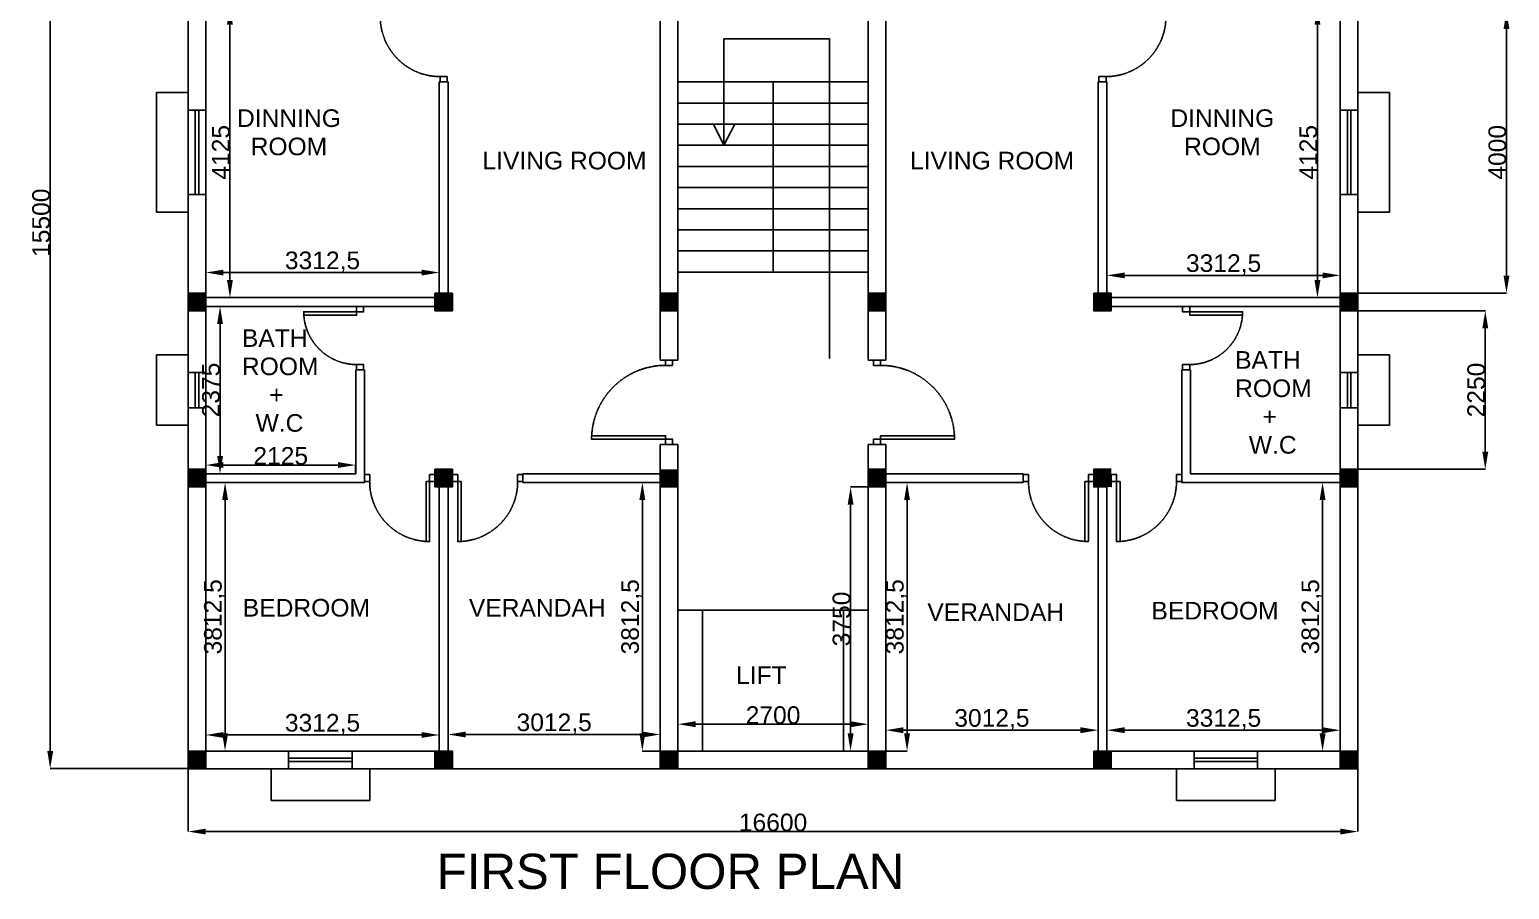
# Model space of a CAD drawing. Header units: millimetres. Extents: x 14705 to 60782, y -107 to 42157.
# Drawn here: x 14705 to 35706, y -107 to 12099 of the extents above; entities that cross this region are included whole.
import ezdxf

# ---------------------------------------------------------------- set-up
doc = ezdxf.new("R2010")
doc.units = ezdxf.units.MM
doc.linetypes.add('ACAD_ISO02W100', pattern=[15, 12, -3])
for name, color, linetype in [('chajja', 31, 'Continuous'), ('column', 2, 'Continuous'), ('dimension', 20, 'Continuous'), ('door', 131, 'Continuous'), ('door frame', 80, 'Continuous'), ('staircase', 241, 'Continuous'), ('wall', 7, 'Continuous'), ('window', 221, 'Continuous')]:
    doc.layers.add(name, color=color, linetype=linetype)
doc.styles.get("Standard").update_dxf_attribs({"font": 'arial.ttf'})
doc.dimstyles.new('ISO-25', dxfattribs={"dimtxt": 250, "dimasz": 250, "dimexe": 1.25, "dimexo": 0.625, "dimtad": 1, "dimtxsty": 'Standard', "dimcen": 2.5, "dimadec": 0, "dimazin": 0, "dimtfac": 1, "dimtmove": 0, "dimatfit": 3, "dimfxl": 1, "dimarcsym": 0})

# ---------------------------------------------------------------- blocks, each defined once
blk = doc.blocks.new('*D2')
at = {"layer": 'Defpoints', "color": 0, "transparency": 16777216}
for p in [(16956, 17107), (14997, 1607), (16956, 1607)]:
    blk.add_point(p, dxfattribs=at)
at = {"layer": 'dimension', "color": 0, "lineweight": -2, "transparency": 16777216}
for p, q in [((16956, 17107), (14996, 17107)), ((14997, 16857), (14997, 1857)), ((16956, 1607), (14996, 1607))]:
    blk.add_line(p, q, dxfattribs=at)
at = {"layer": 'dimension', "color": 0, "transparency": 16777216}
for points in [[(14956, 16857), (15039, 16857), (14997, 17107)], [(14956, 1857), (15039, 1857), (14997, 1607)]]:
    blk.add_solid(points, dxfattribs=at)
at = {"layer": 'dimension', "color": 0, "transparency": 16777216, "insert": (14869, 9357), "char_height": 250, "attachment_point": 5, "rotation": 90}
blk.add_mtext('15500', dxfattribs=at)
blk = doc.blocks.new('*D3')
at = {"layer": 'Defpoints', "color": 0, "transparency": 16777216}
for p in [(33306, 2153), (29994, 1857), (33306, 1857)]:
    blk.add_point(p, dxfattribs=at)
at = {"layer": 'dimension', "color": 0, "lineweight": -2, "transparency": 16777216}
for p, q in [((29994, 1857), (29994, 2154)), ((30244, 2153), (33056, 2153)), ((33306, 1857), (33306, 2154))]:
    blk.add_line(p, q, dxfattribs=at)
at = {"layer": 'dimension', "color": 0, "transparency": 16777216}
for points in [[(30244, 2195), (30244, 2111), (29994, 2153)], [(33056, 2195), (33056, 2111), (33306, 2153)]]:
    blk.add_solid(points, dxfattribs=at)
at = {"layer": 'dimension', "color": 0, "transparency": 16777216, "insert": (31650, 2304), "char_height": 250, "attachment_point": 5}
blk.add_mtext('3312,5', dxfattribs=at)
blk = doc.blocks.new('*D4')
at = {"layer": 'Defpoints', "color": 0, "transparency": 16777216}
for p in [(33306, 5669), (33055, 1857), (33306, 1857)]:
    blk.add_point(p, dxfattribs=at)
at = {"layer": 'dimension', "color": 0, "lineweight": -2, "transparency": 16777216}
for p, q in [((33306, 5669), (33054, 5669)), ((33055, 5419), (33055, 2107)), ((33306, 1857), (33054, 1857))]:
    blk.add_line(p, q, dxfattribs=at)
at = {"layer": 'dimension', "color": 0, "transparency": 16777216}
for points in [[(33013, 5419), (33097, 5419), (33055, 5669)], [(33013, 2107), (33097, 2107), (33055, 1857)]]:
    blk.add_solid(points, dxfattribs=at)
at = {"layer": 'dimension', "color": 0, "transparency": 16777216, "insert": (32904, 3763), "char_height": 250, "attachment_point": 5, "rotation": 90}
blk.add_mtext('3812,5', dxfattribs=at)
blk = doc.blocks.new('*D5')
at = {"layer": 'Defpoints', "color": 0, "transparency": 16777216}
for p in [(29869, 2153), (26856, 1857), (29869, 1857)]:
    blk.add_point(p, dxfattribs=at)
at = {"layer": 'dimension', "color": 0, "lineweight": -2, "transparency": 16777216}
for p, q in [((26856, 1857), (26856, 2154)), ((27106, 2153), (29619, 2153)), ((29869, 1857), (29869, 2154))]:
    blk.add_line(p, q, dxfattribs=at)
at = {"layer": 'dimension', "color": 0, "transparency": 16777216}
for points in [[(27106, 2195), (27106, 2111), (26856, 2153)], [(29619, 2195), (29619, 2111), (29869, 2153)]]:
    blk.add_solid(points, dxfattribs=at)
at = {"layer": 'dimension', "color": 0, "transparency": 16777216, "insert": (28362, 2304), "char_height": 250, "attachment_point": 5}
blk.add_mtext('3012,5', dxfattribs=at)
blk = doc.blocks.new('*D6')
at = {"layer": 'Defpoints', "color": 0, "transparency": 16777216}
for p in [(26856, 5669), (26856, 1857), (27158, 1857)]:
    blk.add_point(p, dxfattribs=at)
at = {"layer": 'dimension', "color": 0, "lineweight": -2, "transparency": 16777216}
for p, q in [((26857, 5669), (27159, 5669)), ((27158, 5419), (27158, 2107)), ((26857, 1857), (27159, 1857))]:
    blk.add_line(p, q, dxfattribs=at)
at = {"layer": 'dimension', "color": 0, "transparency": 16777216}
for points in [[(27116, 5419), (27199, 5419), (27158, 5669)], [(27116, 2107), (27199, 2107), (27158, 1857)]]:
    blk.add_solid(points, dxfattribs=at)
at = {"layer": 'dimension', "color": 0, "transparency": 16777216, "insert": (27007, 3763), "char_height": 250, "attachment_point": 5, "rotation": 90}
blk.add_mtext('3812,5', dxfattribs=at)
blk = doc.blocks.new('*D7')
at = {"layer": 'Defpoints', "color": 0, "transparency": 16777216}
for p in [(33556, 8107), (33556, 5857), (35364, 5857)]:
    blk.add_point(p, dxfattribs=at)
at = {"layer": 'dimension', "color": 0, "lineweight": -2, "transparency": 16777216}
for p, q in [((33557, 8107), (35365, 8107)), ((35364, 7857), (35364, 6107)), ((33557, 5857), (35365, 5857))]:
    blk.add_line(p, q, dxfattribs=at)
at = {"layer": 'dimension', "color": 0, "transparency": 16777216}
for points in [[(35322, 7857), (35406, 7857), (35364, 8107)], [(35322, 6107), (35406, 6107), (35364, 5857)]]:
    blk.add_solid(points, dxfattribs=at)
at = {"layer": 'dimension', "color": 0, "transparency": 16777216, "insert": (35236, 6982), "char_height": 250, "attachment_point": 5, "rotation": 90}
blk.add_mtext('2250', dxfattribs=at)
blk = doc.blocks.new('*D8')
at = {"layer": 'Defpoints', "color": 0, "transparency": 16777216}
for p in [(33556, 12357), (33556, 8357), (35665, 8357)]:
    blk.add_point(p, dxfattribs=at)
at = {"layer": 'dimension', "color": 0, "lineweight": -2, "transparency": 16777216}
for p, q in [((33557, 12357), (35666, 12357)), ((35665, 12107), (35665, 8607)), ((33557, 8357), (35666, 8357))]:
    blk.add_line(p, q, dxfattribs=at)
at = {"layer": 'dimension', "color": 0, "transparency": 16777216}
for points in [[(35623, 12107), (35706, 12107), (35665, 12357)], [(35623, 8607), (35706, 8607), (35665, 8357)]]:
    blk.add_solid(points, dxfattribs=at)
at = {"layer": 'dimension', "color": 0, "transparency": 16777216, "insert": (35536, 10357), "char_height": 250, "attachment_point": 5, "rotation": 90}
blk.add_mtext('4000', dxfattribs=at)
blk = doc.blocks.new('*D10')
at = {"layer": 'Defpoints', "color": 0, "transparency": 16777216}
for p in [(20519, 2085), (17206, 1857), (20519, 1857)]:
    blk.add_point(p, dxfattribs=at)
at = {"layer": 'dimension', "color": 0, "lineweight": -2, "transparency": 16777216}
for p, q in [((17206, 1857), (17206, 2086)), ((17456, 2085), (20269, 2085)), ((20519, 1857), (20519, 2086))]:
    blk.add_line(p, q, dxfattribs=at)
at = {"layer": 'dimension', "color": 0, "transparency": 16777216}
for points in [[(17456, 2127), (17456, 2044), (17206, 2085)], [(20269, 2127), (20269, 2044), (20519, 2085)]]:
    blk.add_solid(points, dxfattribs=at)
at = {"layer": 'dimension', "color": 0, "transparency": 16777216, "insert": (18862, 2236), "char_height": 250, "attachment_point": 5}
blk.add_mtext('3312,5', dxfattribs=at)
blk = doc.blocks.new('*D11')
at = {"layer": 'Defpoints', "color": 0, "transparency": 16777216}
for p in [(17206, 5669), (17206, 1857), (17479, 1857)]:
    blk.add_point(p, dxfattribs=at)
at = {"layer": 'dimension', "color": 0, "lineweight": -2, "transparency": 16777216}
for p, q in [((17207, 5669), (17481, 5669)), ((17479, 5419), (17479, 2107)), ((17207, 1857), (17481, 1857))]:
    blk.add_line(p, q, dxfattribs=at)
at = {"layer": 'dimension', "color": 0, "transparency": 16777216}
for points in [[(17438, 5419), (17521, 5419), (17479, 5669)], [(17438, 2107), (17521, 2107), (17479, 1857)]]:
    blk.add_solid(points, dxfattribs=at)
at = {"layer": 'dimension', "color": 0, "transparency": 16777216, "insert": (17329, 3763), "char_height": 250, "attachment_point": 5, "rotation": 90}
blk.add_mtext('3812,5', dxfattribs=at)
blk = doc.blocks.new('*D12')
at = {"layer": 'Defpoints', "color": 0, "transparency": 16777216}
for p in [(23656, 5669), (23401, 1857), (23656, 1857)]:
    blk.add_point(p, dxfattribs=at)
at = {"layer": 'dimension', "color": 0, "lineweight": -2, "transparency": 16777216}
for p, q in [((23656, 5669), (23400, 5669)), ((23401, 5419), (23401, 2107)), ((23656, 1857), (23400, 1857))]:
    blk.add_line(p, q, dxfattribs=at)
at = {"layer": 'dimension', "color": 0, "transparency": 16777216}
for points in [[(23359, 5419), (23443, 5419), (23401, 5669)], [(23359, 2107), (23443, 2107), (23401, 1857)]]:
    blk.add_solid(points, dxfattribs=at)
at = {"layer": 'dimension', "color": 0, "transparency": 16777216, "insert": (23250, 3763), "char_height": 250, "attachment_point": 5, "rotation": 90}
blk.add_mtext('3812,5', dxfattribs=at)
blk = doc.blocks.new('*D13')
at = {"layer": 'Defpoints', "color": 0, "transparency": 16777216}
for p in [(23656, 2092), (20644, 1857), (23656, 1857)]:
    blk.add_point(p, dxfattribs=at)
at = {"layer": 'dimension', "color": 0, "lineweight": -2, "transparency": 16777216}
for p, q in [((20644, 1857), (20644, 2093)), ((20894, 2092), (23406, 2092)), ((23656, 1857), (23656, 2093))]:
    blk.add_line(p, q, dxfattribs=at)
at = {"layer": 'dimension', "color": 0, "transparency": 16777216}
for points in [[(20894, 2133), (20894, 2050), (20644, 2092)], [(23406, 2133), (23406, 2050), (23656, 2092)]]:
    blk.add_solid(points, dxfattribs=at)
at = {"layer": 'dimension', "color": 0, "transparency": 16777216, "insert": (22150, 2242), "char_height": 250, "attachment_point": 5}
blk.add_mtext('3012,5', dxfattribs=at)
blk = doc.blocks.new('*D14')
at = {"layer": 'Defpoints', "color": 0, "transparency": 16777216}
for p in [(17206, 8169), (17206, 5794), (17408, 5794)]:
    blk.add_point(p, dxfattribs=at)
at = {"layer": 'dimension', "color": 0, "lineweight": -2, "transparency": 16777216}
for p, q in [((17207, 8169), (17409, 8169)), ((17408, 7919), (17408, 6044)), ((17207, 5794), (17409, 5794))]:
    blk.add_line(p, q, dxfattribs=at)
at = {"layer": 'dimension', "color": 0, "transparency": 16777216}
for points in [[(17366, 7919), (17450, 7919), (17408, 8169)], [(17366, 6044), (17450, 6044), (17408, 5794)]]:
    blk.add_solid(points, dxfattribs=at)
at = {"layer": 'dimension', "color": 0, "transparency": 16777216, "insert": (17280, 6982), "char_height": 250, "attachment_point": 5, "rotation": 90}
blk.add_mtext('2375', dxfattribs=at)
blk = doc.blocks.new('*D15')
at = {"layer": 'Defpoints', "color": 0, "transparency": 16777216}
for p in [(19331, 5917), (17206, 5794), (19331, 5794)]:
    blk.add_point(p, dxfattribs=at)
at = {"layer": 'dimension', "color": 0, "lineweight": -2, "transparency": 16777216}
for p, q in [((17206, 5795), (17206, 5918)), ((17456, 5917), (19081, 5917)), ((19331, 5795), (19331, 5918))]:
    blk.add_line(p, q, dxfattribs=at)
at = {"layer": 'dimension', "color": 0, "transparency": 16777216}
for points in [[(17456, 5959), (17456, 5876), (17206, 5917)], [(19081, 5959), (19081, 5876), (19331, 5917)]]:
    blk.add_solid(points, dxfattribs=at)
at = {"layer": 'dimension', "color": 0, "transparency": 16777216, "insert": (18269, 6045), "char_height": 250, "attachment_point": 5}
blk.add_mtext('2125', dxfattribs=at)
blk = doc.blocks.new('*D16')
at = {"layer": 'Defpoints', "color": 0, "transparency": 16777216}
for p in [(17206, 12419), (17206, 8294), (17548, 8294)]:
    blk.add_point(p, dxfattribs=at)
at = {"layer": 'dimension', "color": 0, "lineweight": -2, "transparency": 16777216}
for p, q in [((17207, 12419), (17549, 12419)), ((17548, 12169), (17548, 8544)), ((17207, 8294), (17549, 8294))]:
    blk.add_line(p, q, dxfattribs=at)
at = {"layer": 'dimension', "color": 0, "transparency": 16777216}
for points in [[(17506, 12169), (17590, 12169), (17548, 12419)], [(17506, 8544), (17590, 8544), (17548, 8294)]]:
    blk.add_solid(points, dxfattribs=at)
at = {"layer": 'dimension', "color": 0, "transparency": 16777216, "insert": (17420, 10357), "char_height": 250, "attachment_point": 5, "rotation": 90}
blk.add_mtext('4125', dxfattribs=at)
blk = doc.blocks.new('*D17')
at = {"layer": 'Defpoints', "color": 0, "transparency": 16777216}
for p in [(20519, 8650), (17206, 8357), (20519, 8357)]:
    blk.add_point(p, dxfattribs=at)
at = {"layer": 'dimension', "color": 0, "lineweight": -2, "transparency": 16777216}
for p, q in [((17206, 8357), (17206, 8651)), ((17456, 8650), (20269, 8650)), ((20519, 8357), (20519, 8651))]:
    blk.add_line(p, q, dxfattribs=at)
at = {"layer": 'dimension', "color": 0, "transparency": 16777216}
for points in [[(17456, 8691), (17456, 8608), (17206, 8650)], [(20269, 8691), (20269, 8608), (20519, 8650)]]:
    blk.add_solid(points, dxfattribs=at)
at = {"layer": 'dimension', "color": 0, "transparency": 16777216, "insert": (18862, 8800), "char_height": 250, "attachment_point": 5}
blk.add_mtext('3312,5', dxfattribs=at)
blk = doc.blocks.new('*D32')
at = {"layer": 'Defpoints', "color": 0, "transparency": 16777216}
for p in [(33306, 8610), (29994, 8357), (33306, 8357)]:
    blk.add_point(p, dxfattribs=at)
at = {"layer": 'dimension', "color": 0, "lineweight": -2, "transparency": 16777216}
for p, q in [((29994, 8357), (29994, 8611)), ((33306, 8357), (33306, 8611)), ((30244, 8610), (33056, 8610))]:
    blk.add_line(p, q, dxfattribs=at)
at = {"layer": 'dimension', "color": 0, "transparency": 16777216}
for points in [[(30244, 8651), (30244, 8568), (29994, 8610)], [(33056, 8651), (33056, 8568), (33306, 8610)]]:
    blk.add_solid(points, dxfattribs=at)
at = {"layer": 'dimension', "color": 0, "transparency": 16777216, "insert": (31650, 8761), "char_height": 250, "attachment_point": 5}
blk.add_mtext('3312,5', dxfattribs=at)
blk = doc.blocks.new('*D33')
at = {"layer": 'Defpoints', "color": 0, "transparency": 16777216}
for p in [(33306, 12419), (32982, 8294), (33306, 8294)]:
    blk.add_point(p, dxfattribs=at)
at = {"layer": 'dimension', "color": 0, "lineweight": -2, "transparency": 16777216}
for p, q in [((33306, 12419), (32981, 12419)), ((32982, 12169), (32982, 8544)), ((33306, 8294), (32981, 8294))]:
    blk.add_line(p, q, dxfattribs=at)
at = {"layer": 'dimension', "color": 0, "transparency": 16777216}
for points in [[(32940, 12169), (33024, 12169), (32982, 12419)], [(32940, 8544), (33024, 8544), (32982, 8294)]]:
    blk.add_solid(points, dxfattribs=at)
at = {"layer": 'dimension', "color": 0, "transparency": 16777216, "insert": (32854, 10357), "char_height": 250, "attachment_point": 5, "rotation": 90}
blk.add_mtext('4125', dxfattribs=at)
blk = doc.blocks.new('*D34')
at = {"layer": 'Defpoints', "color": 0, "transparency": 16777216}
for p in [(26606, 2238), (23906, 1857), (26606, 1857)]:
    blk.add_point(p, dxfattribs=at)
at = {"layer": 'dimension', "color": 0, "lineweight": -2, "transparency": 16777216}
for p, q in [((23906, 1857), (23906, 2239)), ((24156, 2238), (26356, 2238)), ((26606, 1857), (26606, 2239))]:
    blk.add_line(p, q, dxfattribs=at)
at = {"layer": 'dimension', "color": 0, "transparency": 16777216}
for points in [[(24156, 2280), (24156, 2196), (23906, 2238)], [(26356, 2280), (26356, 2196), (26606, 2238)]]:
    blk.add_solid(points, dxfattribs=at)
at = {"layer": 'dimension', "color": 0, "transparency": 16777216, "insert": (25256, 2366), "char_height": 250, "attachment_point": 5}
blk.add_mtext('2700', dxfattribs=at)
blk = doc.blocks.new('*D35')
at = {"layer": 'Defpoints', "color": 0, "transparency": 16777216}
for p in [(26606, 5607), (26356, 1857), (26606, 1857)]:
    blk.add_point(p, dxfattribs=at)
at = {"layer": 'dimension', "color": 0, "lineweight": -2, "transparency": 16777216}
for p, q in [((26606, 5607), (26355, 5607)), ((26356, 5357), (26356, 2107)), ((26606, 1857), (26355, 1857))]:
    blk.add_line(p, q, dxfattribs=at)
at = {"layer": 'dimension', "color": 0, "transparency": 16777216}
for points in [[(26315, 5357), (26398, 5357), (26356, 5607)], [(26315, 2107), (26398, 2107), (26356, 1857)]]:
    blk.add_solid(points, dxfattribs=at)
at = {"layer": 'dimension', "color": 0, "transparency": 16777216, "insert": (26228, 3732), "char_height": 250, "attachment_point": 5, "rotation": 90}
blk.add_mtext('3750', dxfattribs=at)
blk = doc.blocks.new('*D37')
at = {"layer": 'Defpoints', "color": 0, "transparency": 16777216}
for p in [(31294, 26857), (32194, 26857), (32194, 26644), (16956, 1607), (33556, 1607), (33556, 714)]:
    blk.add_point(p, dxfattribs=at)
at = {"layer": 'dimension', "color": 0, "lineweight": -2, "transparency": 16777216}
for p, q in [((31294, 26856), (31294, 26642)), ((32194, 26856), (32194, 26642)), ((31544, 26644), (31944, 26644)), ((16956, 1606), (16956, 713)), ((33556, 1606), (33556, 713)), ((17206, 714), (33306, 714))]:
    blk.add_line(p, q, dxfattribs=at)
at = {"layer": 'dimension', "color": 0, "transparency": 16777216}
for points in [[(31544, 26685), (31544, 26602), (31294, 26644)], [(31944, 26685), (31944, 26602), (32194, 26644)], [(17206, 756), (17206, 672), (16956, 714)], [(33306, 756), (33306, 672), (33556, 714)]]:
    blk.add_solid(points, dxfattribs=at)
at = {"layer": 'dimension', "color": 0, "transparency": 16777216, "char_height": 250, "attachment_point": 5}
for s, insert in [('900', (31744, 26772)), ('16600', (25256, 842))]:
    blk.add_mtext(s, dxfattribs=dict(at, insert=insert))

msp = doc.modelspace()

# ---------------------------------------------------------------- hatches: boundary and pattern name
at = {"layer": 'column'}
h = msp.add_hatch(color=256, dxfattribs=at)
h.dxf.hatch_style = 1
h.paths.add_polyline_path([(17206.219, 8356.656), (16956.219, 8356.656), (16956.219, 8106.656), (17206.219, 8106.656)])
h = msp.add_hatch(color=256, dxfattribs=at)
h.dxf.hatch_style = 1
h.paths.add_polyline_path([(20706.219, 8356.656), (20456.219, 8356.656), (20456.219, 8106.656), (20706.219, 8106.656)])
h = msp.add_hatch(color=256, dxfattribs=at)
h.dxf.hatch_style = 1
h.paths.add_polyline_path([(23906.219, 8356.656), (23656.219, 8356.656), (23656.219, 8106.656), (23906.219, 8106.656)])
h = msp.add_hatch(color=256, dxfattribs=at)
h.dxf.hatch_style = 1
h.paths.add_polyline_path([(26856.219, 8356.656), (26606.219, 8356.656), (26606.219, 8106.656), (26856.219, 8106.656)])
h = msp.add_hatch(color=256, dxfattribs=at)
h.dxf.hatch_style = 1
h.paths.add_polyline_path([(30056.219, 8356.656), (29806.219, 8356.656), (29806.219, 8106.656), (30056.219, 8106.656)])
h = msp.add_hatch(color=256, dxfattribs=at)
h.dxf.hatch_style = 1
h.paths.add_polyline_path([(33556.219, 8356.656), (33306.219, 8356.656), (33306.219, 8106.656), (33556.219, 8106.656)])
h = msp.add_hatch(color=256, dxfattribs=at)
h.dxf.hatch_style = 1
h.paths.add_polyline_path([(17206.219, 5856.656), (16956.219, 5856.656), (16956.219, 5606.656), (17206.219, 5606.656)])
h = msp.add_hatch(color=256, dxfattribs=at)
h.dxf.hatch_style = 1
h.paths.add_polyline_path([(20706.219, 5856.656), (20456.219, 5856.656), (20456.219, 5606.656), (20706.219, 5606.656)])
h = msp.add_hatch(color=256, dxfattribs=at)
h.dxf.hatch_style = 1
h.paths.add_polyline_path([(23906.219, 5856.656), (23656.219, 5856.656), (23656.219, 5606.656), (23906.219, 5606.656)])
h = msp.add_hatch(color=256, dxfattribs=at)
h.dxf.hatch_style = 1
h.paths.add_polyline_path([(26856.219, 5856.656), (26606.219, 5856.656), (26606.219, 5606.656), (26856.219, 5606.656)])
h = msp.add_hatch(color=256, dxfattribs=at)
h.dxf.hatch_style = 1
h.paths.add_polyline_path([(30056.219, 5856.656), (29806.219, 5856.656), (29806.219, 5606.656), (30056.219, 5606.656)])
h = msp.add_hatch(color=256, dxfattribs=at)
h.dxf.hatch_style = 1
h.paths.add_polyline_path([(33556.219, 5856.656), (33306.219, 5856.656), (33306.219, 5606.656), (33556.219, 5606.656)])
h = msp.add_hatch(color=256, dxfattribs=at)
h.dxf.hatch_style = 1
h.paths.add_polyline_path([(17206.219, 1856.656), (16956.219, 1856.656), (16956.219, 1606.656), (17206.219, 1606.656)])
h = msp.add_hatch(color=256, dxfattribs=at)
h.dxf.hatch_style = 1
h.paths.add_polyline_path([(20706.219, 1856.656), (20456.219, 1856.656), (20456.219, 1606.656), (20706.219, 1606.656)])
h = msp.add_hatch(color=256, dxfattribs=at)
h.dxf.hatch_style = 1
h.paths.add_polyline_path([(23906.219, 1856.656), (23656.219, 1856.656), (23656.219, 1606.656), (23906.219, 1606.656)])
h = msp.add_hatch(color=256, dxfattribs=at)
h.dxf.hatch_style = 1
h.paths.add_polyline_path([(26856.219, 1856.656), (26606.219, 1856.656), (26606.219, 1606.656), (26856.219, 1606.656)])
h = msp.add_hatch(color=256, dxfattribs=at)
h.dxf.hatch_style = 1
h.paths.add_polyline_path([(30056.219, 1856.656), (29806.219, 1856.656), (29806.219, 1606.656), (30056.219, 1606.656)])
h = msp.add_hatch(color=256, dxfattribs=at)
h.dxf.hatch_style = 1
h.paths.add_polyline_path([(33556.219, 1856.656), (33306.219, 1856.656), (33306.219, 1606.656), (33556.219, 1606.656)])

# ---------------------------------------------------------------- linework, layer by layer
for p, q in [((20456.219, 8106.656), (20456.219, 8356.656)), ((20706.219, 8356.656), (20706.219, 8106.656)), ((29806.219, 8356.656), (29806.219, 8106.656)), ((30056.219, 8106.656), (30056.219, 8356.656)), ((20456.219, 5606.656), (20456.219, 5856.656)), ((20706.219, 5856.656), (20706.219, 5606.656)), ((29806.219, 5856.656), (29806.219, 5606.656)), ((30056.219, 5606.656), (30056.219, 5689.319)), ((20456.219, 1606.656), (20456.219, 1856.656)), ((20706.219, 1856.656), (20706.219, 1606.656)), ((29806.219, 1856.656), (29806.219, 1606.656)), ((30056.219, 1606.656), (30056.219, 1856.656)), ((16956.219, 1606.656), (20456.219, 1606.656)), ((33556.219, 1606.656), (30056.219, 1606.656))]:
    msp.add_line(p, q)
msp.add_lwpolyline([(16956.219, 17106.656), (33556.219, 17106.656), (33556.219, 1606.656), (16956.219, 1606.656)], close=True)
for points in [[(20706.219, 1856.656), (17206.219, 1856.656), (17206.219, 16856.656), (33306.219, 16856.656), (33306.219, 1856.656), (29806.219, 1856.656)], [(26856.219, 1856.656), (23656.219, 1856.656)]]:
    msp.add_lwpolyline(points)
at = {"layer": 'chajja'}
for p, q in [((16956.219, 11206.656), (16506.219, 11206.656)), ((16506.219, 11206.656), (16506.219, 9506.656)), ((16956.219, 10956.656), (16956.219, 11206.656)), ((34006.219, 11206.656), (33556.219, 11206.656)), ((33556.219, 11206.656), (33556.219, 10956.656)), ((34006.219, 9506.656), (34006.219, 11206.656)), ((16956.219, 9506.656), (16956.219, 9756.656)), ((33556.219, 9756.656), (33556.219, 9506.656)), ((16506.219, 9506.656), (16956.219, 9506.656)), ((33556.219, 9506.656), (34006.219, 9506.656)), ((16956.219, 7481.656), (16506.219, 7481.656)), ((16506.219, 7481.656), (16506.219, 6481.656)), ((16956.219, 7231.656), (16956.219, 7481.656)), ((34006.219, 7481.656), (33556.219, 7481.656)), ((33556.219, 7481.656), (33556.219, 7231.656)), ((34006.219, 6481.656), (34006.219, 7481.656)), ((16956.219, 6481.656), (16956.219, 6731.656)), ((33556.219, 6731.656), (33556.219, 6481.656)), ((16506.219, 6481.656), (16956.219, 6481.656)), ((33556.219, 6481.656), (34006.219, 6481.656)), ((18381.219, 1606.656), (18131.219, 1606.656)), ((18131.219, 1606.656), (18131.219, 1156.656)), ((19531.219, 1606.656), (19281.219, 1606.656)), ((19531.219, 1156.656), (19531.219, 1606.656)), ((31231.219, 1606.656), (30981.219, 1606.656)), ((30981.219, 1606.656), (30981.219, 1156.656)), ((32381.219, 1606.656), (32131.219, 1606.656)), ((32381.219, 1156.656), (32381.219, 1606.656)), ((18131.219, 1156.656), (19531.219, 1156.656)), ((30981.219, 1156.656), (32381.219, 1156.656))]:
    msp.add_line(p, q, dxfattribs=at)
at = {"layer": 'column'}
for points in [[(16956.219, 8356.656), (17206.219, 8356.656), (17206.219, 8106.656), (16956.219, 8106.656)], [(20456.219, 8356.656), (20706.219, 8356.656), (20706.219, 8106.656), (20456.219, 8106.656)], [(23656.219, 8356.656), (23906.219, 8356.656), (23906.219, 8106.656), (23656.219, 8106.656)], [(26606.219, 8356.656), (26856.219, 8356.656), (26856.219, 8106.656), (26606.219, 8106.656)], [(29806.219, 8356.656), (30056.219, 8356.656), (30056.219, 8106.656), (29806.219, 8106.656)], [(33306.219, 8356.656), (33556.219, 8356.656), (33556.219, 8106.656), (33306.219, 8106.656)], [(16956.219, 5856.656), (17206.219, 5856.656), (17206.219, 5606.656), (16956.219, 5606.656)], [(20456.219, 5856.656), (20706.219, 5856.656), (20706.219, 5606.656), (20456.219, 5606.656)], [(20456.219, 5856.656), (20706.219, 5856.656), (20706.219, 5606.656), (20456.219, 5606.656)], [(26606.219, 5856.656), (26856.219, 5856.656), (26856.219, 5606.656), (26606.219, 5606.656)], [(33306.219, 5856.656), (33556.219, 5856.656), (33556.219, 5606.656), (33306.219, 5606.656)], [(16956.219, 1856.656), (17206.219, 1856.656), (17206.219, 1606.656), (16956.219, 1606.656)], [(20456.219, 1856.656), (20706.219, 1856.656), (20706.219, 1606.656), (20456.219, 1606.656)], [(23656.219, 1856.656), (23906.219, 1856.656), (23906.219, 1606.656), (23656.219, 1606.656)], [(26606.219, 1856.656), (26856.219, 1856.656), (26856.219, 1606.656), (26606.219, 1606.656)], [(29806.219, 1856.656), (30056.219, 1856.656), (30056.219, 1606.656), (29806.219, 1606.656)], [(33306.219, 1856.656), (33556.219, 1856.656), (33556.219, 1606.656), (33306.219, 1606.656)]]:
    msp.add_lwpolyline(points, close=True, dxfattribs=at)
for points in [[(23906.219, 5856.656), (23906.219, 5606.656), (23656.219, 5606.656)], [(29993.719, 5606.656), (29806.219, 5606.656), (29806.219, 5856.656), (30056.219, 5856.656)], [(30056.219, 5689.319), (30056.219, 5606.656), (30056.216, 5606.656)]]:
    msp.add_lwpolyline(points, dxfattribs=at)
at = {"layer": 'door'}
for points in [[(20631.219, 11431.656), (20631.219, 11356.656), (20531.219, 11356.656), (20531.219, 11431.656)], [(29881.219, 11431.656), (29881.219, 11356.656), (29981.219, 11356.656), (29981.219, 11431.656)], [(19345.45, 8094.074), (19345.45, 8044.074), (18595.45, 8044.074), (18595.45, 8094.074)], [(19345.45, 8169.074), (19345.45, 8094.074), (19445.45, 8094.074), (19445.45, 8169.074)], [(31168.719, 8169.156), (31168.719, 8094.156), (31068.719, 8094.156), (31068.719, 8169.156)], [(31168.719, 8094.156), (31168.719, 8044.156), (31918.719, 8044.156), (31918.719, 8094.156)], [(23831.219, 7332.609), (23831.219, 7407.609), (23731.219, 7407.609), (23731.219, 7332.609)], [(26681.219, 7332.609), (26681.219, 7407.609), (26781.219, 7407.609), (26781.219, 7332.609)], [(19345.45, 7344.074), (19345.45, 7269.074), (19445.45, 7269.074), (19445.45, 7344.074)], [(31168.719, 7344.156), (31168.719, 7269.156), (31068.719, 7269.156), (31068.719, 7344.156)], [(23731.219, 6282.609), (23731.219, 6332.609), (22681.219, 6332.609), (22681.219, 6282.609)], [(26781.219, 6282.609), (26781.219, 6332.609), (27831.219, 6332.609), (27831.219, 6282.609)], [(23831.219, 6207.609), (23831.219, 6282.609), (23731.219, 6282.609), (23731.219, 6207.609)], [(26681.219, 6207.609), (26681.219, 6282.609), (26781.219, 6282.609), (26781.219, 6207.609)], [(19531.219, 5781.656), (19456.219, 5781.656), (19456.219, 5681.656), (19531.219, 5681.656)], [(20381.219, 5681.656), (20331.219, 5681.656), (20331.219, 4831.656), (20381.219, 4831.656)], [(20456.219, 5781.656), (20381.219, 5781.656), (20381.219, 5681.656), (20456.219, 5681.656)], [(20706.219, 5781.656), (20781.219, 5781.656), (20781.219, 5681.656), (20706.219, 5681.656)], [(20781.219, 5681.656), (20831.219, 5681.656), (20831.219, 4831.656), (20781.219, 4831.656)], [(21631.219, 5781.656), (21706.219, 5781.656), (21706.219, 5681.656), (21631.219, 5681.656)], [(28881.219, 5781.656), (28806.219, 5781.656), (28806.219, 5681.656), (28881.219, 5681.656)], [(29731.219, 5681.656), (29681.219, 5681.656), (29681.219, 4831.656), (29731.219, 4831.656)], [(29806.219, 5781.656), (29731.219, 5781.656), (29731.219, 5681.656), (29806.219, 5681.656)], [(30056.219, 5781.656), (30131.219, 5781.656), (30131.219, 5681.656), (30056.219, 5681.656)], [(30131.219, 5681.656), (30181.219, 5681.656), (30181.219, 4831.656), (30131.219, 4831.656)], [(30981.219, 5781.656), (31056.219, 5781.656), (31056.219, 5681.656), (30981.219, 5681.656)]]:
    msp.add_lwpolyline(points, close=True, dxfattribs=at)
at = {"layer": 'door', "linetype": 'ACAD_ISO02W100'}
for centre, radius, start, end in [((20531.219, 12281.656), 850, 180, 270), ((29981.219, 12281.656), 850, 270, 0), ((19345.45, 8094.074), 750, 180, 270), ((31168.719, 8094.156), 750, 270, 0), ((23731.219, 6282.609), 1050, 90, 180), ((26781.219, 6282.609), 1050, 0, 90), ((20381.219, 5681.656), 850, 180, 270), ((20781.219, 5681.656), 850, 270, 0), ((29731.219, 5681.656), 850, 180, 270), ((30131.219, 5681.656), 850, 270, 0)]:
    msp.add_arc(centre, radius, start, end, dxfattribs=at)
at = {"layer": 'door frame'}
for p, q in [((24557.773, 11966.399), (24557.773, 10456.656)), ((24557.773, 11966.399), (26058.707, 11966.399)), ((26058.707, 11966.399), (26058.707, 7429.876)), ((24557.773, 10456.656), (24411.388, 10756.656)), ((24411.388, 10756.656), (24712.258, 10756.656)), ((24557.773, 10456.656), (24712.258, 10756.656)), ((31077.046, 8168.81), (31056.219, 8169.156)), ((31181.091, 8165.348), (31160.365, 8167.424)), ((23739.549, 7407.608), (23656.219, 7407.609)), ((23906.886, 7407.604), (23823.556, 7407.604)), ((19333.032, 7270.805), (19353.79, 7269.074)), ((19437.12, 7269.074), (19457.95, 7269.074)), ((23656.219, 6207.609), (23739.549, 6207.609)), ((23823.556, 6207.609), (23823.556, 6207.606)), ((23823.556, 6207.606), (23906.886, 6207.606)), ((26606.219, 6207.609), (26689.549, 6207.609)), ((26773.556, 6207.609), (26773.556, 6207.606)), ((26773.556, 6207.606), (26856.886, 6207.606)), ((20456.216, 5605.989), (20456.216, 5689.319)), ((20456.219, 5773.326), (20456.219, 5856.656)), ((30056.219, 5689.319), (30056.216, 5689.319)), ((20706.216, 5606.656), (20706.216, 5605.989)), ((30056.216, 5606.656), (30056.216, 5605.989))]:
    msp.add_line(p, q, dxfattribs=at)
at = {"layer": 'staircase'}
for p, q in [((23906.219, 11356.656), (26606.219, 11356.656)), ((23906.219, 11356.656), (25256.219, 11356.656)), ((25256.219, 11356.656), (25256.219, 8656.656)), ((26606.219, 11056.656), (23906.219, 11056.656)), ((23906.219, 10756.656), (26606.219, 10756.656)), ((26606.219, 10456.656), (23906.219, 10456.656)), ((23906.219, 10156.656), (26606.219, 10156.656)), ((26606.219, 9856.656), (23906.219, 9856.656)), ((23906.219, 9556.656), (26606.219, 9556.656)), ((26606.219, 9256.656), (23906.219, 9256.656)), ((23906.219, 8956.656), (26606.219, 8956.656)), ((26606.219, 8656.656), (23906.219, 8656.656))]:
    msp.add_line(p, q, dxfattribs=at)
at = {"layer": 'wall'}
for p, q in [((26606.219, 17106.656), (26606.219, 7407.609)), ((26856.219, 7407.609), (26856.219, 17106.656)), ((23656.219, 12606.656), (23656.219, 7407.609)), ((23906.219, 7407.609), (23906.219, 12606.656)), ((20518.719, 8356.656), (20518.719, 11356.656)), ((20518.719, 11356.656), (20643.719, 11356.656)), ((20518.719, 11356.656), (20643.719, 11356.656)), ((20531.219, 11356.656), (20631.219, 11356.656)), ((20643.719, 11356.656), (20643.719, 8356.656)), ((29868.719, 8356.656), (29868.719, 11356.656)), ((29868.719, 11356.656), (29993.719, 11356.656)), ((29981.219, 11356.656), (29881.219, 11356.656)), ((29993.719, 11356.656), (29993.719, 8356.656)), ((16956.219, 9756.656), (17206.219, 9756.656)), ((33306.219, 8356.656), (33306.219, 9756.656)), ((33306.219, 9756.656), (33556.219, 9756.656)), ((17206.219, 8356.656), (16956.219, 8356.656)), ((20456.219, 8294.156), (17206.219, 8294.156)), ((20706.219, 8356.656), (20456.219, 8356.656)), ((20456.219, 8356.656), (20518.719, 8356.656)), ((20456.219, 8169.156), (20456.219, 8294.156)), ((30056.219, 8356.656), (29806.219, 8356.656)), ((29806.219, 8356.656), (29868.719, 8356.656)), ((30056.219, 8169.156), (30056.219, 8294.156)), ((30056.219, 8294.156), (33306.219, 8294.156)), ((33556.219, 8356.656), (33306.219, 8356.656)), ((33556.219, 8106.656), (33556.219, 8356.656)), ((16956.219, 5856.656), (16956.219, 8106.656)), ((16956.219, 8106.656), (17206.219, 8106.656)), ((17206.219, 8106.656), (17206.219, 8169.156)), ((17206.219, 8169.156), (20456.219, 8169.156)), ((19332.95, 8169.074), (19457.95, 8169.074)), ((20456.219, 8106.656), (20706.219, 8106.656)), ((29806.219, 8106.656), (30056.219, 8106.656)), ((33306.219, 8169.156), (30056.219, 8169.156)), ((31056.219, 8169.156), (31181.219, 8169.156)), ((33306.219, 8106.656), (33306.219, 8169.156)), ((33306.219, 8106.656), (33556.219, 8106.656)), ((23656.219, 7407.609), (23906.219, 7407.609)), ((26606.219, 7407.609), (26856.219, 7407.609)), ((19457.95, 7269.074), (19332.95, 7269.074)), ((19332.95, 7269.074), (19332.95, 5794.074)), ((19457.95, 5794.074), (19457.95, 7269.074)), ((31056.219, 5794.156), (31056.219, 7269.156)), ((31056.219, 7269.156), (31181.219, 7269.156)), ((31181.219, 7269.156), (31181.219, 5794.156)), ((16956.219, 5856.656), (16956.219, 6731.656)), ((16956.219, 6731.656), (17206.219, 6731.656)), ((33556.219, 6731.656), (33306.219, 6731.656)), ((33556.219, 5856.656), (33556.219, 6731.656)), ((23656.219, 6207.609), (23906.219, 6207.609)), ((23656.219, 6207.609), (23656.219, 1606.656)), ((23906.219, 1606.656), (23906.219, 6207.609)), ((26606.219, 6207.609), (26856.219, 6207.609)), ((26606.219, 6207.609), (26606.219, 1606.656)), ((26856.219, 1606.656), (26856.219, 6207.609)), ((17206.219, 5856.656), (16956.219, 5856.656)), ((19331.219, 5794.156), (17206.219, 5794.156)), ((19331.219, 5794.156), (19332.95, 5794.155)), ((19457.95, 5794.074), (19457.95, 5669.156)), ((20706.219, 5856.656), (20456.219, 5856.656)), ((21706.219, 5669.156), (21706.219, 5794.156)), ((21706.219, 5794.156), (23656.219, 5794.156)), ((28806.219, 5794.156), (26856.219, 5794.156)), ((28806.219, 5669.156), (28806.219, 5794.156)), ((30056.219, 5856.656), (29806.219, 5856.656)), ((31056.219, 5669.156), (31056.219, 5794.156)), ((31181.219, 5794.156), (33306.219, 5794.156)), ((33556.219, 5856.656), (33306.219, 5856.656)), ((33556.219, 5606.656), (33556.219, 5856.656)), ((16956.219, 1606.656), (16956.219, 5606.656)), ((16956.219, 5606.656), (17206.219, 5606.656)), ((17206.219, 5606.656), (17206.219, 5669.156)), ((17206.219, 5669.156), (19456.219, 5669.156)), ((20456.219, 5606.656), (20706.219, 5606.656)), ((20518.719, 1856.656), (20518.719, 5606.656)), ((20518.719, 5606.656), (20518.719, 5606.656)), ((20518.719, 5606.656), (20643.719, 5606.656)), ((20643.719, 5606.656), (20643.719, 1856.656)), ((23656.219, 5669.156), (21706.219, 5669.156)), ((23656.219, 5606.656), (23656.219, 5669.156)), ((26856.219, 5606.656), (26856.219, 5669.156)), ((26856.219, 5669.156), (28806.219, 5669.156)), ((29806.219, 5606.656), (29993.719, 5606.656)), ((29868.719, 1856.656), (29868.719, 5606.656)), ((29868.719, 5606.656), (29993.719, 5606.656)), ((29993.719, 5606.656), (29993.719, 1856.656)), ((30056.216, 5606.656), (30056.219, 5606.656)), ((33306.219, 5669.156), (31056.219, 5669.156)), ((33306.219, 5606.656), (33306.219, 5669.156)), ((33306.219, 5606.656), (33556.219, 5606.656)), ((23906.219, 1856.656), (23906.219, 3856.656)), ((23906.219, 1856.656), (23906.219, 3856.656)), ((23906.219, 3856.656), (26606.219, 3856.656)), ((20456.219, 1856.656), (19281.219, 1856.656)), ((19281.219, 1856.656), (19281.219, 1606.656)), ((20456.219, 1856.656), (20518.719, 1856.656)), ((29806.219, 1856.656), (29868.719, 1856.656)), ((33306.219, 1856.656), (32131.219, 1856.656)), ((32131.219, 1856.656), (32131.219, 1606.656)), ((23656.219, 1606.656), (23906.219, 1606.656)), ((29806.219, 1606.656), (26856.219, 1606.656))]:
    msp.add_line(p, q, dxfattribs=at)
msp.add_lwpolyline([(24256.219, 3856.656), (26256.219, 3856.656), (26256.219, 1856.656), (24256.219, 1856.656)], close=True, dxfattribs=at)
at = {"layer": 'window'}
for p, q in [((17206.219, 10956.656), (16956.219, 10956.656)), ((16956.219, 10956.656), (17056.219, 10956.656)), ((17056.219, 10956.656), (17056.219, 9756.656)), ((17106.219, 9756.656), (17106.219, 10956.656)), ((33556.219, 10956.656), (33306.219, 10956.656)), ((33306.219, 10956.656), (33406.219, 10956.656)), ((33406.219, 10956.656), (33406.219, 9756.656)), ((33456.219, 9756.656), (33456.219, 10956.656)), ((16956.219, 9756.656), (17206.219, 9756.656)), ((17056.219, 9756.656), (17106.219, 9756.656)), ((33306.219, 9756.656), (33556.219, 9756.656)), ((33406.219, 9756.656), (33456.219, 9756.656)), ((17206.219, 7231.656), (16956.219, 7231.656)), ((16956.219, 7231.656), (17056.219, 7231.656)), ((17056.219, 7231.656), (17056.219, 6731.656)), ((17106.219, 6731.656), (17106.219, 7231.656)), ((33556.219, 7231.656), (33306.219, 7231.656)), ((33306.219, 7231.656), (33406.219, 7231.656)), ((33406.219, 7231.656), (33406.219, 6731.656)), ((33456.219, 6731.656), (33456.219, 7231.656)), ((16956.219, 6731.656), (17206.219, 6731.656)), ((17056.219, 6731.656), (17106.219, 6731.656)), ((33306.219, 6731.656), (33556.219, 6731.656)), ((33406.219, 6731.656), (33456.219, 6731.656)), ((18381.219, 1856.656), (18381.219, 1606.656)), ((18381.219, 1856.656), (18381.219, 1756.656)), ((18381.219, 1756.656), (19281.219, 1756.656)), ((19281.219, 1706.656), (18381.219, 1706.656)), ((19281.219, 1606.656), (19281.219, 1856.656)), ((19281.219, 1756.656), (19281.219, 1706.656)), ((31231.219, 1856.656), (31231.219, 1606.656)), ((31231.219, 1856.656), (31231.219, 1756.656)), ((31231.219, 1756.656), (32131.219, 1756.656)), ((32131.219, 1706.656), (31231.219, 1706.656)), ((32131.219, 1606.656), (32131.219, 1856.656)), ((32131.219, 1756.656), (32131.219, 1706.656))]:
    msp.add_line(p, q, dxfattribs=at)

# ---------------------------------------------------------------- texts
at = {"layer": 'wall'}
for s, height, p in [('DINNING', 250, (17647.937, 10716.832)), ('DINNING', 250, (30895.173, 10716.832)), ('  ROOM', 250, (17647.937, 10315.229)), ('  ROOM', 250, (30895.173, 10315.229)), ('LIVING ROOM', 250, (21131.975, 10114.218)), ('LIVING ROOM', 250, (27199.958, 10114.218)), ('BATH', 250, (17718.083, 7594.907)), ('ROOM', 250, (17718.083, 7193.304)), ('BATH', 250, (31813.971, 7284.132)), ('    +', 250, (17718.083, 6791.701)), ('ROOM', 250, (31813.971, 6882.529)), ('  W.C', 250, (17718.083, 6390.098)), ('    +', 250, (31813.971, 6480.926)), ('  W.C', 250, (31813.971, 6079.323)), ('BEDROOM', 250, (17730.733, 3766.455)), ('VERANDAH', 250, (20939.469, 3766.455)), ('VERANDAH', 250, (27446.281, 3704.398)), ('BEDROOM', 250, (30626.089, 3725.083)), ('LIFT', 250, (24730.71, 2809.188)), ('FIRST FLOOR PLAN', 500, (20481.96, -100.024))]:
    msp.add_text(s, height=height, dxfattribs=at).set_placement(p)

# ---------------------------------------------------------------- dimensions: what is measured, and where the dimension line sits
at = {"layer": 'dimension'}
for base, p1, p2, picture, middle in [((33556.219, 713.868), (16956.219, 1606.656), (33556.219, 1606.656), '*D37', (25256.219, 842.136)), ((32193.719, 26643.607), (31293.719, 26856.656), (32193.719, 26856.656), '*D37', (31743.719, 26771.875)), ((20518.719, 8649.605), (17206.219, 8356.656), (20518.719, 8356.656), '*D17', (18862.469, 8800.469)), ((33306.219, 8609.662), (29993.719, 8356.656), (33306.219, 8356.656), '*D32', (31649.969, 8760.525)), ((19331.219, 5917.197), (17206.219, 5794.156), (19331.219, 5794.156), '*D15', (18268.719, 6045.465)), ((26606.219, 2237.988), (23906.219, 1856.656), (26606.219, 1856.656), '*D34', (25256.219, 2366.256)), ((20518.719, 2085.191), (17206.219, 1856.656), (20518.719, 1856.656), '*D10', (18862.469, 2236.055)), ((23656.219, 2091.556), (20643.719, 1856.656), (23656.219, 1856.656), '*D13', (22149.969, 2242.419)), ((29868.719, 2152.959), (26856.219, 1856.656), (29868.719, 1856.656), '*D5', (28362.469, 2303.823)), ((33306.219, 2152.959), (29993.719, 1856.656), (33306.219, 1856.656), '*D3', (31649.969, 2303.823))]:
    dim = msp.add_linear_dim(base=base, p1=p1, p2=p2, dimstyle='ISO-25', dxfattribs=at)
    dim.commit()
    dim.dimension.update_dxf_attribs({"geometry": picture, "text_midpoint": middle})
for base, p1, p2, picture, middle in [((14997.227, 1606.656), (16956.219, 17106.656), (16956.219, 1606.656), '*D2', (14868.959, 9356.656)), ((17548.105, 8294.156), (17206.219, 12419.156), (17206.219, 8294.156), '*D16', (17419.837, 10356.656)), ((32982.031, 8294.156), (33306.219, 12419.156), (33306.219, 8294.156), '*D33', (32853.763, 10356.656)), ((35664.532, 8356.656), (33556.219, 12356.656), (33556.219, 8356.656), '*D8', (35536.264, 10356.656)), ((17408.037, 5794.156), (17206.219, 8169.156), (17206.219, 5794.156), '*D14', (17279.684, 6981.656)), ((35364.056, 5856.656), (33556.219, 8106.656), (33556.219, 5856.656), '*D7', (35235.788, 6981.656)), ((17479.368, 1856.656), (17206.219, 5669.156), (17206.219, 1856.656), '*D11', (17328.504, 3762.906)), ((23400.973, 1856.656), (23656.219, 5669.156), (23656.219, 1856.656), '*D12', (23250.109, 3762.906)), ((26356.219, 1856.656), (26606.219, 5606.656), (26606.219, 1856.656), '*D35', (26227.865, 3731.656)), ((27157.831, 1856.656), (26856.219, 5669.156), (26856.219, 1856.656), '*D6', (27006.967, 3762.906)), ((33055.019, 1856.656), (33306.219, 5669.156), (33306.219, 1856.656), '*D4', (32904.155, 3762.906))]:
    dim = msp.add_linear_dim(base=base, p1=p1, p2=p2, angle=90, dimstyle='ISO-25', dxfattribs=at)
    dim.commit()
    dim.dimension.update_dxf_attribs({"geometry": picture, "text_midpoint": middle})

doc.saveas('drawing.dxf')
